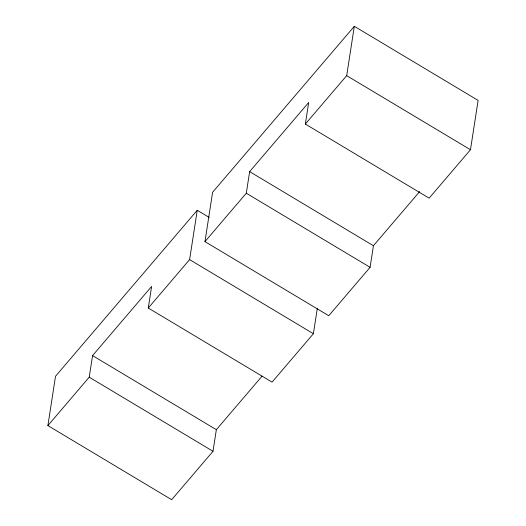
<?xml version="1.0" encoding="UTF-8"?>
<svg xmlns="http://www.w3.org/2000/svg" width="526" height="526" viewBox="0 0 526 526"><rect width="100%" height="100%" fill="white"/><g stroke="black" fill="none" stroke-linecap="round" stroke-linejoin="round"><path stroke-width="0.79" d="M262.099 376.116L216.35 429.696L213.01 451.288L171.673 499.7L47.886 425.6L55.526 376.261L197.25 210.268L209.203 217.429M47.886 425.6L89.223 377.188L92.563 355.602L151.619 286.44L148.273 308.026L272.06 382.126L313.397 333.714L317.277 308.637M148.273 308.026L189.61 259.614L197.25 210.268M204.962 241.631L212.603 192.286L354.327 26.3L478.114 100.4L470.474 149.739L429.137 198.157L305.356 124.057L308.696 102.471L249.646 171.634L246.299 193.22L204.962 241.631L328.75 315.731L370.087 267.32L373.427 245.727L419.715 191.523M305.356 124.057L346.693 75.645L354.327 26.3M346.693 75.645L470.474 149.739M249.646 171.634L373.427 245.727M246.299 193.22L370.087 267.32M189.61 259.614L313.397 333.714M92.563 355.602L216.35 429.696M89.223 377.188L213.01 451.288"/></g></svg>
